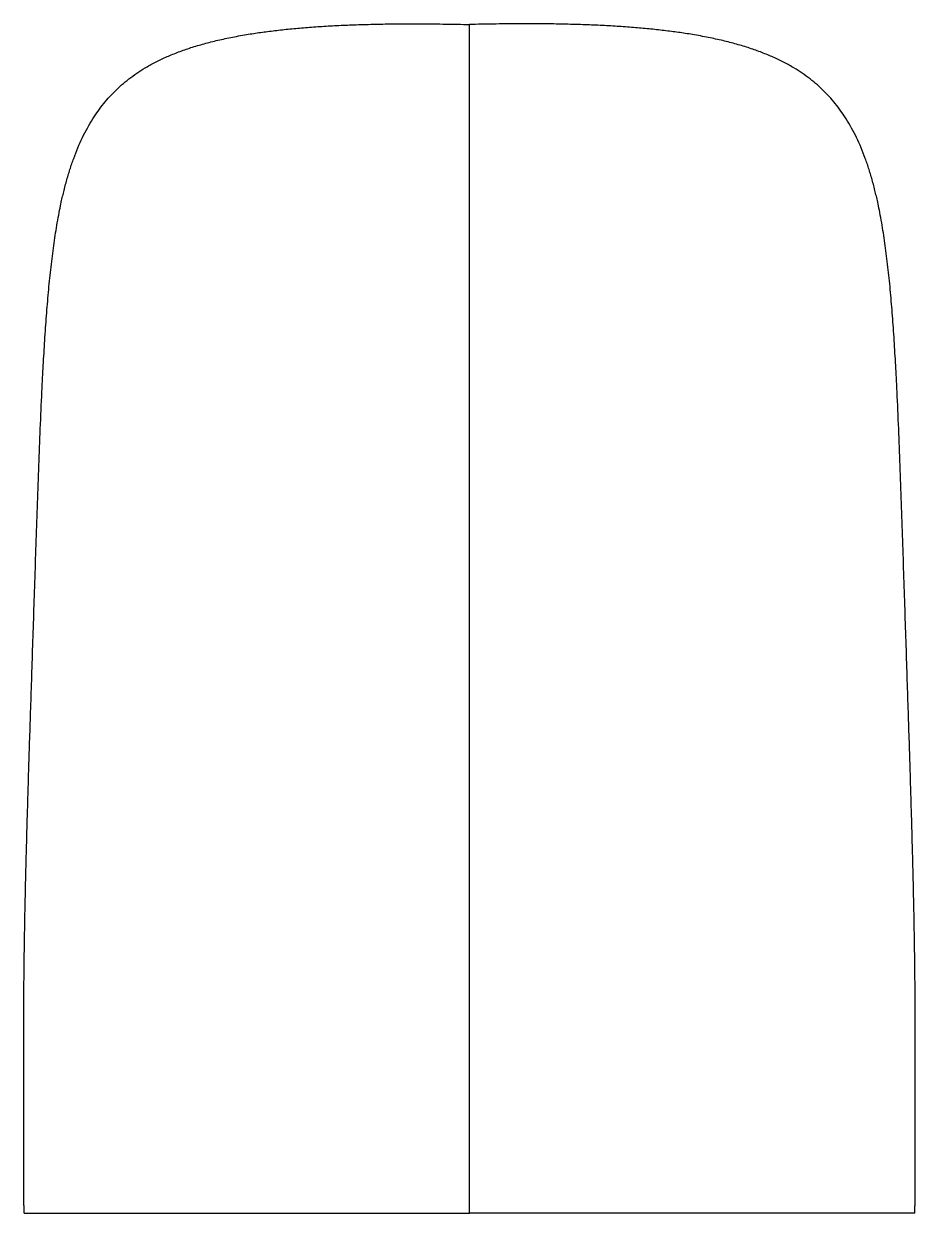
# Model space of a CAD drawing. Header units: inches. Extents: x -22.1 to 22.1, y -32 to 26.9.
import ezdxf

# ---------------------------------------------------------------- set-up
doc = ezdxf.new("R2010")
doc.units = ezdxf.units.IN
doc.layers.get('0').update_dxf_attribs({"linetype": 'CONTINUOUS'})

msp = doc.modelspace()

# ---------------------------------------------------------------- linework, layer by layer
for p, q in [((0, -32), (0, 26.852)), ((-22.053, -32), (0, -32)), ((22.053, -32), (0, -32))]:
    msp.add_line(p, q)
for points in [[(-22.053, -32), (-22.054, -30.327), (-22.057, -27.313), (-22.066, -23.781), (-22.074, -20.537), (-21.999, -16.267), (-21.818, -9.566), (-21.446, 0.818), (-21.147, 11.641), (-20.45, 19.681), (-17.956, 24.636), (-13.246, 26.406), (-7.545, 26.9), (-2.691, 26.919), (0, 26.852)], [(22.053, -32), (22.054, -30.327), (22.057, -27.313), (22.066, -23.781), (22.074, -20.537), (21.999, -16.267), (21.818, -9.566), (21.446, 0.818), (21.147, 11.641), (20.45, 19.681), (17.956, 24.636), (13.246, 26.406), (7.545, 26.9), (2.691, 26.919), (0, 26.852)]]:
    msp.add_open_spline(points, degree=5)

doc.saveas('drawing.dxf')
